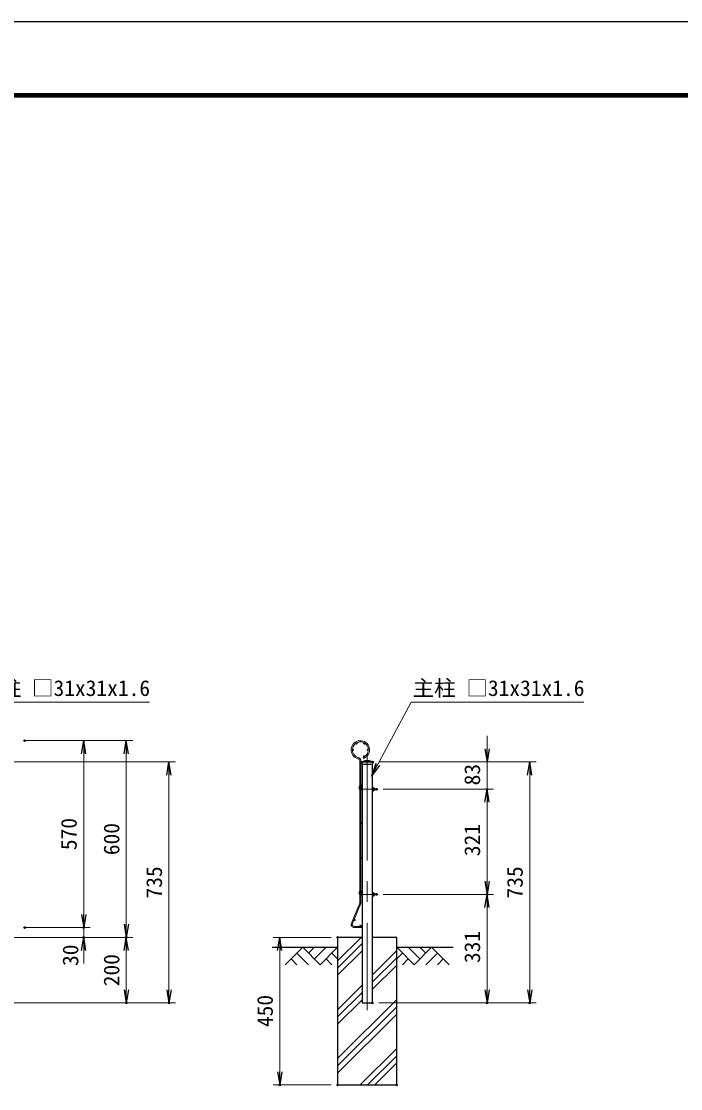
# Model space of a CAD drawing. Units: millimetres, scale not verified. Extents: x -4200 to 4200, y -2970 to 2970.
# Drawn here: x -735 to 1275, y -285 to 2970 of the extents above; entities that cross this region are included whole.
import ezdxf
from ezdxf.enums import TextEntityAlignment as Align

# ---------------------------------------------------------------- set-up
doc = ezdxf.new("R2010")
doc.units = ezdxf.units.MM
doc.header["$LTSCALE"] = 10
doc.header["$PDMODE"] = 32
doc.header["$PDSIZE"] = 5
doc.linetypes.add('USER1', pattern=[50.8, 31.75, -6.35, 6.35, -6.35])
for name, color, linetype, lineweight in [('0-0_D-BGD', 7, 'Continuous', 25), ('0-1_D-STR4', 7, 'Continuous', 25), ('0-2_D-STR-DIM', 7, 'Continuous', 13), ('0-3_D-STR3', 3, 'Continuous', 13), ('0-4_D-BMK', 2, 'USER1', 13), ('0-5_D-STR1', 1, 'Continuous', 25), ('0-6_D-STR2', 7, 'Continuous', 13), ('0-7_D-DCR-HCH', 7, 'Continuous', 13), ('0-A_D-STR-TXT', 7, 'Continuous', 13), ('0-C_D-TTL', 7, 'Continuous', 25)]:
    doc.layers.add(name, color=color, linetype=linetype, lineweight=lineweight)
doc.layers.add('0-8_0', color=7, linetype='Continuous')
doc.layers.add('0-9_Defpoints', color=7, linetype='Continuous')
doc.styles.add('ＭＳ ゴシック', font='')
doc.styles.get('ＭＳ ゴシック').set_extended_font_data('MS Gothic')

# ---------------------------------------------------------------- blocks, each defined once
blk = doc.blocks.new('_Open')
at = {"layer": '0-8_0'}
blk.add_line((-10, 1.667), (0, 0), dxfattribs=at)
blk.add_lwpolyline([(-10, -1.667), (0, 0), (-10, 0)], dxfattribs=at)

msp = doc.modelspace()

# ---------------------------------------------------------------- linework, layer by layer
at = {"layer": '0-0_D-BGD'}
for p, q in [((29.37, 146.38), (229.37, 146.38)), ((409.37, 146.38), (581.9, 146.38))]:
    msp.add_line(p, q, dxfattribs=at)
at = {"layer": '0-1_D-STR4'}
msp.add_lwpolyline([(303.87, 176.38), (229.37, 176.38), (229.37, -273.62), (409.37, -273.62), (409.37, 176.38), (334.87, 176.38)], dxfattribs=at)
at = {"layer": '0-2_D-STR-DIM'}
for p, q in [((684.87, 751.38), (684.87, 791.38)), ((-724.99, 776.38), (-524.99, 776.38)), ((-704.99, 776.38), (-394.99, 776.38)), ((-544.99, 736.38), (-544.99, 246.38)), ((-414.99, 736.38), (-414.99, 216.38)), ((-963.95, 711.38), (-264.99, 711.38)), ((355.87, 711.38), (704.87, 711.38)), ((355.87, 711.38), (834.87, 711.38)), ((684.87, 711.38), (684.87, 628.38)), ((-284.99, 671.38), (-284.99, 16.38)), ((814.87, 671.38), (814.87, 16.38)), ((368.2, 628.38), (704.87, 628.38)), ((368.2, 628.38), (704.87, 628.38)), ((684.87, 588.38), (684.87, 548.38)), ((684.87, 588.38), (684.87, 347.38)), ((368.2, 307.38), (704.87, 307.38)), ((368.2, 307.38), (704.87, 307.38)), ((-544.99, 246.38), (-544.99, 286.38)), ((684.87, 267.38), (684.87, 16.38)), ((-724.99, 206.38), (-524.99, 206.38)), ((-704.99, 206.38), (-524.99, 206.38)), ((-544.99, 206.38), (-544.99, 176.38)), ((-890.45, 176.38), (-524.99, 176.38)), ((-890.45, 176.38), (-394.99, 176.38)), ((-870.45, 176.38), (-394.99, 176.38)), ((209.37, 176.38), (32.97, 176.38)), ((-544.99, 136.38), (-544.99, 96.38)), ((-414.99, 136.38), (-414.99, 16.38)), ((52.97, 136.38), (52.97, -233.62)), ((-964.95, -23.62), (-394.99, -23.62)), ((-964.95, -23.62), (-264.99, -23.62)), ((354.87, -23.62), (704.87, -23.62)), ((354.87, -23.62), (834.87, -23.62)), ((209.37, -273.62), (32.97, -273.62))]:
    msp.add_line(p, q, dxfattribs=at)
at = {"layer": '0-3_D-STR3'}
for p, q in [((296.24, 638.27), (296.67, 638.84)), ((303.37, 639.09), (300.27, 641.43)), ((300.39, 635.14), (303.37, 639.09)), ((302.47, 630.98), (303.87, 630.98)), ((302.47, 625.78), (303.87, 625.78)), ((339, 633.9), (334.87, 633.9)), ((334.87, 633.9), (334.87, 622.85)), ((339, 631.14), (334.87, 631.14)), ((339, 625.61), (334.87, 625.61)), ((339, 622.85), (334.87, 622.85)), ((339.5, 632.53), (339.5, 624.04)), ((339.5, 625.78), (343.51, 625.78)), ((296.24, 317.27), (296.67, 317.84)), ((303.37, 318.09), (300.27, 320.43)), ((300.39, 314.14), (303.37, 318.09)), ((302.47, 309.98), (303.87, 309.98)), ((302.47, 304.78), (303.87, 304.78)), ((334.87, 312.9), (334.87, 301.85)), ((339, 312.9), (334.87, 312.9)), ((339, 310.14), (334.87, 310.14)), ((339, 304.61), (334.87, 304.61)), ((339, 301.85), (334.87, 301.85)), ((339.5, 311.53), (339.5, 303.04)), ((339.5, 304.78), (343.51, 304.78))]:
    msp.add_line(p, q, dxfattribs=at)
for points in [[(339.5, 630.98), (343.51, 630.98), (343.51, 625.78)], [(339.5, 309.98), (343.51, 309.98), (343.51, 304.78)]]:
    msp.add_lwpolyline(points, dxfattribs=at)
for centre, radius, start, end in [((302.47, 633.58), 7.8, 143, 221.96156), ((302.47, 633.58), 2.6, 143, 147.797), ((302.47, 633.58), 2.6, 212.203, 270), ((302.47, 633.58), 7.8, 253.6171, 270), ((334.84, 625.59), 0.031, 40.87793, 319.12207), ((331.62, 628.38), 7.88, 339.48158, 20.51842), ((337.38, 624.23), 2.13, 319.53759, 40.46241), ((337.35, 632.52), 2.16, 320.19668, 39.80332), ((340.47, 628.38), 4, 319.4584, 40.5416), ((302.47, 312.58), 7.8, 143, 221.96156), ((302.47, 312.58), 2.6, 143, 147.797), ((302.47, 312.58), 2.6, 212.203, 270), ((302.47, 312.58), 7.8, 253.6171, 270), ((334.84, 304.59), 0.031, 40.87793, 319.12207), ((331.62, 307.38), 7.88, 339.48158, 20.51842), ((337.38, 303.23), 2.13, 319.53759, 40.46241), ((337.35, 311.52), 2.16, 320.19668, 39.80332), ((340.47, 307.38), 4, 319.4584, 40.5416)]:
    msp.add_arc(centre, radius, start, end, dxfattribs=at)
at = {"layer": '0-4_D-BMK'}
for p, q in [((319.37, 728.88), (319.37, -45.38)), ((302.47, 628.38), (348.2, 628.38)), ((302.47, 307.38), (348.2, 307.38))]:
    msp.add_line(p, q, dxfattribs=at)
at = {"layer": '0-5_D-STR1'}
for p, q in [((302.87, 711.38), (313.37, 715.38)), ((302.87, 711.38), (335.87, 711.38)), ((302.87, 711.38), (302.87, 704.38)), ((302.87, 704.38), (335.87, 704.38)), ((303.87, 704.38), (303.87, -23.62)), ((313.37, 715.38), (325.37, 715.38)), ((325.37, 715.38), (335.87, 711.38)), ((334.87, 704.38), (334.87, -23.62)), ((335.87, 711.38), (335.87, 704.38)), ((303.87, -23.62), (334.87, -23.62))]:
    msp.add_line(p, q, dxfattribs=at)
at = {"layer": '0-6_D-STR2'}
for p, q in [((307.31, 725.63), (308.61, 722.28)), ((296.67, 714.97), (296.67, 632.38)), ((300.27, 714.97), (300.27, 632.38)), ((296.67, 632.38), (296.67, 311.38)), ((300.27, 632.38), (300.27, 311.38)), ((296.67, 281.43), (296.67, 311.38)), ((300.27, 281.43), (300.27, 311.38)), ((271.26, 220.28), (296.16, 278.93)), ((274.58, 218.88), (299.47, 277.53)), ((302.27, 209.98), (280.47, 209.98)), ((302.27, 206.38), (280.47, 206.38)), ((302.27, 209.98), (302.27, 206.38))]:
    msp.add_line(p, q, dxfattribs=at)
for centre in [(275.87, 748.38), (287.17, 767.95), (309.77, 767.95), (321.07, 748.38), (309.77, 728.8), (302.07, 632.38), (302.07, 525.38), (302.07, 418.38), (302.07, 311.38), (281, 229.4), (298.77, 211.78)]:
    msp.add_circle(centre, 1.8, dxfattribs=at)
for centre, radius, start, end in [((298.47, 748.38), 28, 291.25, 256.20952), ((298.47, 748.38), 24.4, 291.25, 256.20952), ((290.27, 714.97), 6.4, 0, 76.20952), ((290.27, 714.97), 10, 0, 76.20952), ((290.27, 281.43), 6.4, 337, 0), ((290.27, 281.43), 10, 337, 0), ((280.47, 216.38), 10, 157, 270), ((280.47, 216.38), 6.4, 157, 270)]:
    msp.add_arc(centre, radius, start, end, dxfattribs=at)
at = {"layer": '0-7_D-DCR-HCH'}
for p, q in [((229.37, 105.17), (300.57, 176.38)), ((122.94, 146.38), (69.73, 93.16)), ((122.94, 146.38), (176.15, 93.16)), ((140.68, 128.64), (158.42, 146.38)), ((158.42, 110.9), (193.89, 146.38)), ((176.15, 93.16), (229.37, 146.38)), ((229.37, 83.07), (303.87, 157.57)), ((229.37, 60.98), (303.87, 135.48)), ((334.87, 61.47), (409.37, 135.97)), ((462.58, 93.16), (409.37, 146.38)), ((480.32, 110.9), (444.84, 146.38)), ((515.79, 146.38), (462.58, 93.16)), ((498.15, 128.55), (480.32, 146.38)), ((515.79, 146.38), (569, 93.16)), ((87.47, 110.9), (105.29, 93.16)), ((105.21, 128.64), (140.84, 93.16)), ((193.89, 110.9), (211.71, 93.16)), ((211.63, 128.64), (229.37, 110.98)), ((334.87, 39.37), (409.37, 113.87)), ((427.1, 128.64), (409.37, 110.98)), ((444.84, 110.9), (427.02, 93.16)), ((533.53, 128.64), (497.89, 93.16)), ((551.27, 110.9), (533.45, 93.16)), ((334.87, 17.28), (409.37, 91.78)), ((229.37, -44.03), (303.87, 30.47)), ((229.37, -66.13), (303.87, 8.37)), ((229.37, -193.23), (409.37, -13.23)), ((229.37, -88.22), (303.87, -13.72)), ((229.37, -215.33), (409.37, -35.33)), ((229.37, -237.42), (409.37, -57.42)), ((298.17, -273.62), (409.37, -162.43)), ((320.27, -273.62), (409.37, -184.53)), ((342.37, -273.62), (409.37, -206.62))]:
    msp.add_line(p, q, dxfattribs=at)
at = {"layer": '0-9_Defpoints'}
for p in [(-724.99, 776.38), (335.87, 711.38), (348.2, 628.38), (684.87, 628.38), (348.2, 307.38), (684.87, 307.38), (-724.99, 206.38), (-544.99, 206.38), (-544.99, 176.38), (-414.99, 176.38), (229.37, 176.38), (-414.99, -23.62), (-284.99, -23.62), (334.87, -23.62), (684.87, -23.62), (814.87, -23.62), (52.97, -273.62), (229.37, -273.62), (229.37, -273.62), (409.37, -273.62)]:
    msp.add_point(p, dxfattribs=at)
at = {"layer": '0-A_D-STR-TXT'}
for points in [[(-344.06, 893.89), (-871.3, 893.89), (-991.09, 670.25)], [(980.33, 893.89), (453.09, 893.89), (333.3, 670.25)]]:
    msp.add_lwpolyline(points, dxfattribs=at)
at = {"layer": '0-C_D-TTL', "color": 2}
msp.add_lwpolyline([(-4200, 2970), (4200, 2970), (4200, -2970), (-4200, -2970)], close=True, dxfattribs=at)
at = {"layer": '0-C_D-TTL'}
for points in [[(-3930, 2750), (3930, 2750), (3930, -2750), (-3930, -2750)], [(-3927.5, 2747.5), (3927.5, 2747.5), (3927.5, -2747.5), (-3927.5, -2747.5)], [(-3925, 2745), (3925, 2745), (3925, -2745), (-3925, -2745)], [(-3922.5, 2742.5), (3922.5, 2742.5), (3922.5, -2742.5), (-3922.5, -2742.5)], [(-3920, 2740), (3920, 2740), (3920, -2740), (-3920, -2740)]]:
    msp.add_lwpolyline(points, close=True, dxfattribs=at)

# ---------------------------------------------------------------- block references
at = {"layer": '0-2_D-STR-DIM', "xscale": 4, "yscale": 4}
for p, rotation in [((-544.99, 776.38), 90), ((-414.99, 776.38), 90), ((684.87, 711.38), 270), ((-284.99, 711.38), 90), ((814.87, 711.38), 90), ((684.87, 628.38), 90), ((684.87, 628.38), 90), ((684.87, 307.38), 270), ((684.87, 307.38), 90), ((-544.99, 206.38), 270), ((-544.99, 206.38), 270), ((-414.99, 176.38), 270), ((-544.99, 176.38), 90), ((-414.99, 176.38), 90), ((52.97, 176.38), 90), ((-414.99, -23.62), 270), ((-284.99, -23.62), 270), ((684.87, -23.62), 270), ((814.87, -23.62), 270), ((52.97, -273.62), 270)]:
    msp.add_blockref('_Open', p, dxfattribs=dict(at, rotation=rotation))
at = {"layer": '0-A_D-STR-TXT', "xscale": 4, "yscale": 4, "rotation": 241.82519}
msp.add_blockref('_Open', (332.36, 668.48), dxfattribs=at)

# ---------------------------------------------------------------- texts
at = {"layer": '0-2_D-STR-DIM', "style": 'ＭＳ ゴシック'}
for s, p in [('83', (678.04, 640)), ('570', (-551.74, 442.5)), ('600', (-421.74, 427.13)), ('321', (678.12, 424.08)), ('735', (-291.74, 295.03)), ('735', (808.12, 295.03)), ('331', (678.12, 98.08)), ('30', (-546.86, 89.29)), ('200', (-421.74, 27.38)), ('450', (46.23, -97.12))]:
    msp.add_text(s, height=48.09, rotation=90, dxfattribs=at).set_placement(p, align=Align.BOTTOM_LEFT)
at = {"layer": '0-A_D-STR-TXT', "style": 'ＭＳ ゴシック'}
for p in [(-866.45, 898.15), (457.94, 898.15)]:
    msp.add_text('主柱 □31x31x1.6', height=48.09, dxfattribs=at).set_placement(p, align=Align.BOTTOM_LEFT)

doc.saveas('drawing.dxf')
